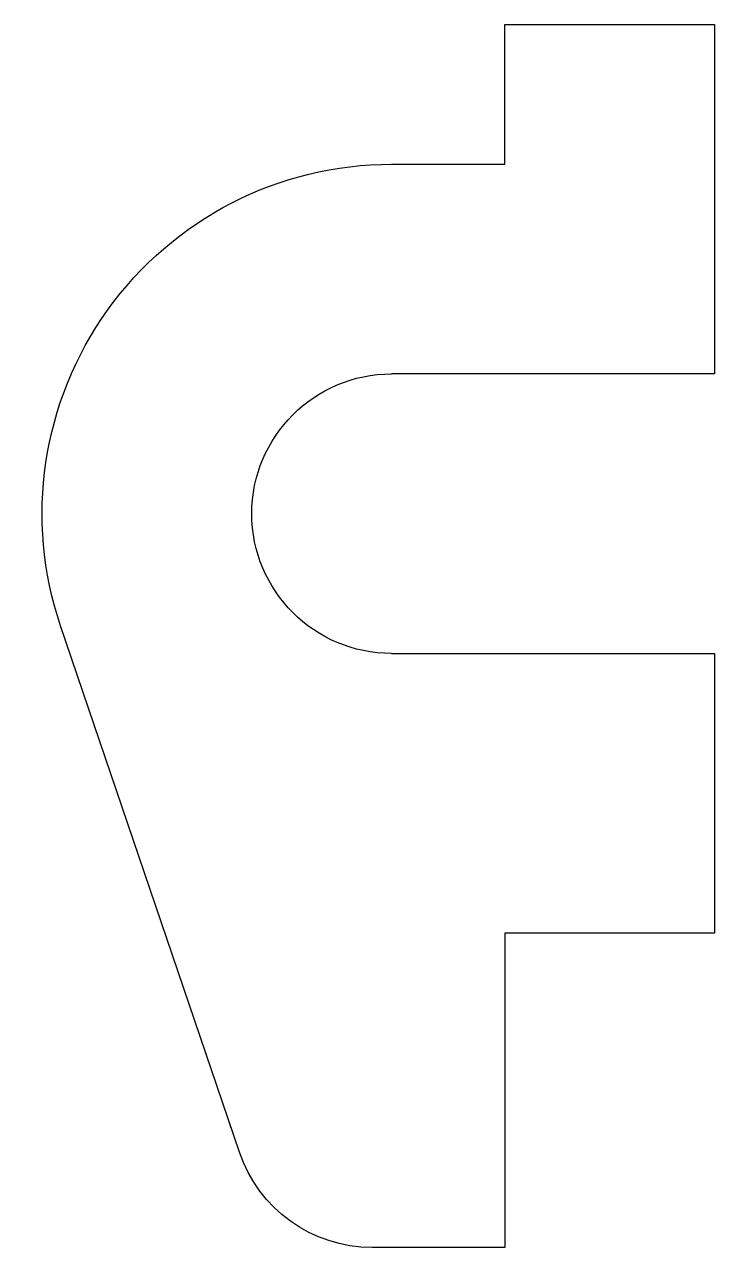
# Model space of a CAD drawing. Header units: millimetres. Extents: x 1060.2 to 1079.9, y -715.8 to -680.8.
import ezdxf

# ---------------------------------------------------------------- set-up
doc = ezdxf.new("R2010")
doc.units = ezdxf.units.MM

msp = doc.modelspace()

# ---------------------------------------------------------------- linework, layer by layer
at = {"extrusion": (4.44089e-16, -1.22465e-16, -1)}
for p, q in [((1073.925, -684.757, 69.765), (1073.925, -680.757, 69.765)), ((1073.925, -680.757, 69.765), (1079.925, -680.757, 69.765)), ((1079.925, -680.757, 69.765), (1079.925, -690.757, 69.765)), ((1070.683, -684.757, 69.765), (1073.925, -684.757, 69.765)), ((1079.925, -690.757, 69.765), (1070.683, -690.757, 69.765)), ((1066.333, -713.028, 69.765), (1061.213, -697.97, 69.765)), ((1070.683, -698.757, 69.765), (1079.925, -698.757, 69.765)), ((1079.925, -698.757, 69.765), (1079.925, -706.757, 69.765)), ((1079.925, -706.757, 69.765), (1073.925, -706.757, 69.765)), ((1073.925, -706.757, 69.765), (1073.925, -715.757, 69.765)), ((1073.925, -715.757, 69.765), (1070.125, -715.757, 69.765))]:
    msp.add_line(p, q, dxfattribs=at)
for centre, radius, start, end in [((-1070.683, -694.757, -69.765), 10, 341.2613, 90), ((-1070.683, -694.757, -69.765), 4, 270, 90), ((-1070.125, -711.757, -69.765), 4, 270, 341.4761)]:
    msp.add_arc(centre, radius, start, end, dxfattribs=at)

doc.saveas('drawing.dxf')
